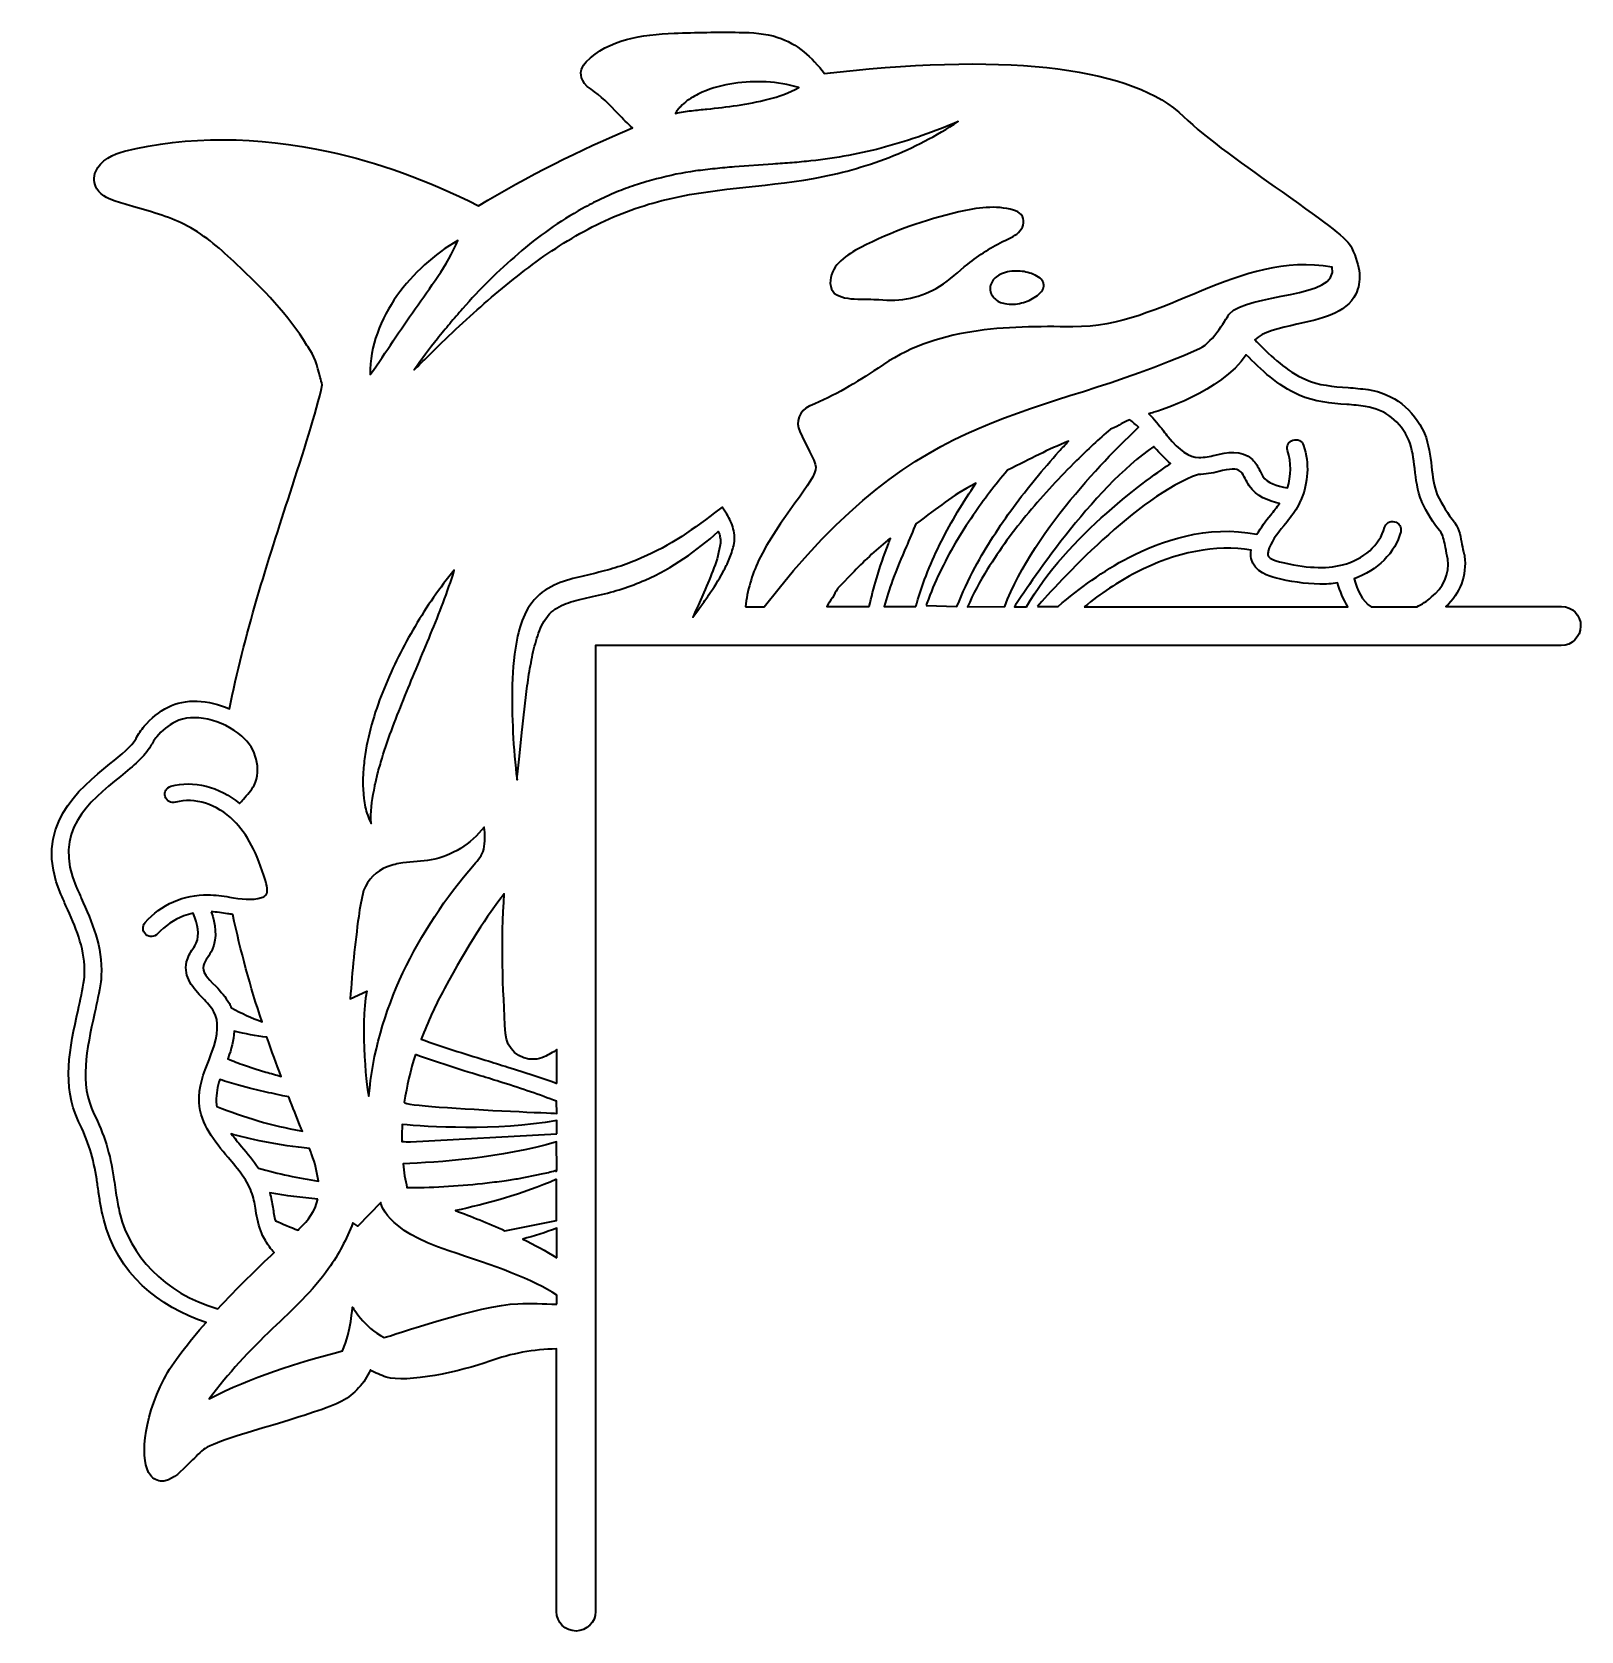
# Model space of a CAD drawing. Header units: millimetres. Extents: x 48 to 314, y 31 to 306.
import ezdxf

# ---------------------------------------------------------------- set-up
doc = ezdxf.new("R2010")
doc.units = ezdxf.units.MM
doc.header["$MEASUREMENT"] = 0
doc.layers.add('Layer 1', color=7, linetype='Continuous', lineweight=0)

msp = doc.modelspace()

# ---------------------------------------------------------------- linework, layer by layer
at = {"layer": 'Layer 1', "color": 18, "lineweight": 35, "true_color": 0x000000}
for points, knots in [([(310.27, 206.94), (310.27, 206.94), (290.44, 206.94), (290.44, 206.94), (292.84, 209.13), (294.04, 212.34), (293.65, 215.58), (293.65, 215.69), (293.62, 215.79), (293.58, 215.9), (293.41, 216.46), (293.3, 217.03), (293.19, 217.59), (292.98, 218.79), (292.77, 220.13), (291.96, 221.33), (291.96, 221.37), (291.92, 221.37), (291.92, 221.4), (290.76, 222.85), (289.77, 224.44), (288.96, 226.13), (288.36, 227.65), (288.15, 229.27), (287.97, 231), (287.76, 232.83), (287.51, 234.77), (286.77, 236.64), (286.77, 236.68), (286.77, 236.68), (286.74, 236.71), (284.83, 240.84), (281.52, 243.45), (277.11, 244.19), (277.11, 244.19), (277.07, 244.19), (277.07, 244.19), (275.91, 244.33), (274.78, 244.44), (273.65, 244.51), (271.07, 244.72), (268.61, 244.9), (266.38, 245.89), (263.03, 247.37), (260.6, 249.77), (258.06, 252.31), (257.92, 252.45), (257.77, 252.55), (257.67, 252.69), (258.94, 254.07), (261.94, 254.74), (264.87, 255.38), (268.99, 256.29), (273.3, 257.21), (274.96, 260.56), (276.01, 262.68), (275.8, 265.25), (274.28, 268.46), (273.54, 270.09), (270.4, 272.38), (262.33, 278.09), (256.19, 282.43), (249.24, 287.3), (245.43, 291.04), (236.89, 299.33), (216.32, 301.98), (185.91, 298.66), (185.21, 298.59), (184.54, 298.49), (183.83, 298.41), (181.65, 301.2), (179.14, 303.53), (175.79, 304.62), (173.64, 305.33), (171.45, 305.44), (169.19, 305.47), (165.49, 305.54), (161.75, 305.47), (158.04, 305.33), (152.47, 305.08), (146.79, 304.31), (142.95, 300.43), (142.56, 300.07), (142.28, 299.61), (142.13, 299.12), (141.96, 298.52), (141.78, 297), (143.76, 295.7), (145.42, 294.6), (146.93, 293.05), (148.48, 291.43), (149.22, 290.65), (150.04, 289.84), (150.85, 289.07), (141.75, 285.26), (132.89, 280.81), (124.46, 275.73), (115.64, 280.14), (107.14, 283.21), (98.67, 285.04), (86.5, 287.69), (74.4, 287.73), (63.71, 285.08), (61.84, 284.62), (59.55, 283.46), (58.77, 281.62), (58.35, 280.63), (58.42, 279.54), (58.98, 278.62), (59.8, 277.25), (61.42, 276.75), (62.27, 276.47), (63.29, 276.15), (64.31, 275.87), (65.33, 275.55), (68.62, 274.6), (71.75, 273.72), (74.51, 272.24), (77.68, 270.55), (80.29, 268.18), (82.94, 265.71), (87.38, 261.51), (91.9, 256.93), (95, 251.74), (95, 251.74), (95.14, 251.57), (95.14, 251.57), (96.27, 250.08), (96.8, 248.25), (97.3, 246.27), (97.4, 245.85), (97.54, 245.43), (97.65, 244.97), (96.63, 240.31), (94.33, 233.26), (92.11, 226.38), (88.44, 215.09), (84.1, 201.68), (81.74, 189.37), (78.1, 190.99), (74.12, 191.21), (71.19, 189.69), (69.64, 188.88), (68.26, 187.75), (67.1, 186.41), (66.57, 185.77), (66.11, 185.07), (65.69, 184.29), (64.98, 183.02), (63.15, 181.54), (61.21, 179.95), (55.88, 175.65), (47.84, 169.12), (52.78, 157.62), (53.06, 156.95), (53.38, 156.28), (53.66, 155.61), (55.28, 151.98), (56.83, 148.55), (56.87, 144.64), (56.87, 144.07), (56.83, 143.51), (56.8, 142.95), (56.51, 141.22), (56.13, 139.42), (55.74, 137.69), (54.33, 131.3), (52.88, 124.67), (55.84, 118.6), (57.4, 115.46), (58.46, 112.11), (58.95, 108.66), (58.98, 108.3), (59.06, 107.99), (59.09, 107.63), (59.16, 107.21), (59.2, 106.82), (59.27, 106.4), (59.3, 106.19), (59.34, 105.97), (59.37, 105.76), (59.48, 105.02), (59.62, 104.25), (59.76, 103.51), (59.87, 102.94), (60.01, 102.38), (60.15, 101.78), (62.44, 92.5), (69.64, 86.75), (77.72, 84.1), (74.68, 80.68), (72, 77.26), (70.49, 74.4), (66.75, 67.17), (66.36, 60.22), (68.16, 57.89), (68.62, 57.26), (69.36, 56.87), (70.17, 56.87), (70.34, 56.87), (70.52, 56.9), (70.7, 56.94), (72.18, 57.29), (73.38, 58.49), (74.86, 60.01), (75.56, 60.71), (76.38, 61.52), (77.26, 62.3), (78.35, 63.25), (84.88, 65.23), (89.18, 66.5), (94.16, 68.02), (98.85, 69.43), (101, 70.59), (103.19, 71.79), (104.88, 73.66), (105.9, 75.95), (106.75, 75.42), (107.67, 75.04), (108.62, 74.72), (112.08, 73.66), (121.43, 75.64), (126.4, 77.47), (130.07, 78.78), (133.91, 79.48), (137.83, 79.55), (137.83, 79.55), (137.83, 34.5), (137.83, 34.5), (137.83, 32.63), (139.35, 31.15), (141.18, 31.15), (143.05, 31.15), (144.53, 32.67), (144.53, 34.5), (144.53, 34.5), (144.53, 200.24), (144.53, 200.24), (144.53, 200.24), (310.2, 200.24), (310.2, 200.24), (312.07, 200.24), (313.55, 201.75), (313.55, 203.59), (313.62, 205.46), (312.14, 206.94), (310.27, 206.94)], [0, 0, 0, 0, 1, 1, 1, 2, 2, 2, 3, 3, 3, 4, 4, 4, 5, 5, 5, 6, 6, 6, 7, 7, 7, 8, 8, 8, 9, 9, 9, 10, 10, 10, 11, 11, 11, 12, 12, 12, 13, 13, 13, 14, 14, 14, 15, 15, 15, 16, 16, 16, 17, 17, 17, 18, 18, 18, 19, 19, 19, 20, 20, 20, 21, 21, 21, 22, 22, 22, 23, 23, 23, 24, 24, 24, 25, 25, 25, 26, 26, 26, 27, 27, 27, 28, 28, 28, 29, 29, 29, 30, 30, 30, 31, 31, 31, 32, 32, 32, 33, 33, 33, 34, 34, 34, 35, 35, 35, 36, 36, 36, 37, 37, 37, 38, 38, 38, 39, 39, 39, 40, 40, 40, 41, 41, 41, 42, 42, 42, 43, 43, 43, 44, 44, 44, 45, 45, 45, 46, 46, 46, 47, 47, 47, 48, 48, 48, 49, 49, 49, 50, 50, 50, 51, 51, 51, 52, 52, 52, 53, 53, 53, 54, 54, 54, 55, 55, 55, 56, 56, 56, 57, 57, 57, 58, 58, 58, 59, 59, 59, 60, 60, 60, 61, 61, 61, 62, 62, 62, 63, 63, 63, 64, 64, 64, 65, 65, 65, 66, 66, 66, 67, 67, 67, 68, 68, 68, 69, 69, 69, 70, 70, 70, 71, 71, 71, 72, 72, 72, 73, 73, 73, 74, 74, 74, 75, 75, 75, 76, 76, 76, 77, 77, 77, 78, 78, 78, 79, 79, 79, 80, 80, 80, 81, 81, 81, 82, 82, 82, 82]), ([(158.64, 292.21), (158.79, 292.38), (158.96, 292.59), (159.14, 292.77), (159.49, 293.12), (159.88, 293.44), (160.27, 293.76), (161.08, 294.32), (161.93, 294.82), (162.81, 295.2), (164.54, 295.95), (166.41, 296.47), (168.27, 296.72), (170.11, 297), (171.98, 297.07), (173.81, 296.97), (175.72, 296.9), (177.59, 296.55), (179.42, 296.02), (177.76, 295.13), (175.97, 294.43), (174.13, 294.01), (172.37, 293.55), (170.6, 293.19), (168.84, 292.95), (167.15, 292.7), (165.38, 292.49), (163.65, 292.31), (162.77, 292.24), (161.89, 292.14), (161.01, 292.03), (160.09, 291.92), (159.17, 291.78), (158.26, 291.57), (158.36, 291.78), (158.5, 291.99), (158.64, 292.21)], [0, 0, 0, 0, 1, 1, 1, 2, 2, 2, 3, 3, 3, 4, 4, 4, 5, 5, 5, 6, 6, 6, 7, 7, 7, 8, 8, 8, 9, 9, 9, 10, 10, 10, 11, 11, 11, 12, 12, 12, 12]), ([(131.23, 267.48), (134.66, 270.44), (138.36, 273.05), (142.31, 275.27), (143.33, 275.8), (144.32, 276.33), (145.34, 276.82), (145.34, 276.82), (146.9, 277.53), (146.9, 277.53), (147.43, 277.78), (147.92, 278.02), (148.48, 278.2), (149.54, 278.59), (150.6, 279.05), (151.73, 279.36), (151.73, 279.36), (153.35, 279.89), (153.35, 279.89), (153.92, 280.03), (154.45, 280.18), (155.01, 280.32), (157.2, 280.92), (159.42, 281.38), (161.68, 281.69), (162.81, 281.83), (163.9, 281.98), (165.03, 282.08), (166.16, 282.19), (167.25, 282.29), (168.38, 282.4), (168.38, 282.4), (174.98, 282.86), (174.98, 282.86), (176.07, 282.93), (177.17, 283.03), (178.26, 283.1), (179.35, 283.17), (180.45, 283.32), (181.5, 283.42), (185.84, 283.88), (190.11, 284.66), (194.31, 285.82), (198.54, 286.98), (202.71, 288.43), (206.76, 290.16), (203.02, 287.73), (199.04, 285.64), (194.91, 284.02), (190.71, 282.4), (186.37, 281.2), (181.93, 280.42), (173.07, 278.84), (164.18, 278.76), (155.93, 276.61), (151.8, 275.55), (147.78, 274.07), (143.97, 272.1), (140.16, 270.09), (136.49, 267.76), (133.07, 265.15), (129.58, 262.5), (126.22, 259.72), (123.01, 256.75), (121.36, 255.31), (119.8, 253.75), (118.18, 252.24), (118.18, 252.24), (117.58, 251.67), (117.58, 251.67), (117.58, 251.67), (116.98, 251.07), (116.98, 251.07), (116.98, 251.07), (115.82, 249.91), (115.82, 249.91), (115.01, 249.13), (114.23, 248.36), (113.42, 247.58), (114.72, 249.38), (116.03, 251.18), (117.4, 252.91), (118.11, 253.79), (118.82, 254.64), (119.52, 255.48), (120.23, 256.36), (120.97, 257.17), (121.71, 258.02), (124.64, 261.41), (127.85, 264.55), (131.23, 267.48)], [0, 0, 0, 0, 1, 1, 1, 2, 2, 2, 3, 3, 3, 4, 4, 4, 5, 5, 5, 6, 6, 6, 7, 7, 7, 8, 8, 8, 9, 9, 9, 10, 10, 10, 11, 11, 11, 12, 12, 12, 13, 13, 13, 14, 14, 14, 15, 15, 15, 16, 16, 16, 17, 17, 17, 18, 18, 18, 19, 19, 19, 20, 20, 20, 21, 21, 21, 22, 22, 22, 23, 23, 23, 24, 24, 24, 25, 25, 25, 26, 26, 26, 27, 27, 27, 28, 28, 28, 29, 29, 29, 30, 30, 30, 30]), ([(216.25, 274.96), (216.75, 274.85), (217.21, 274.6), (217.56, 274.21), (218.26, 273.4), (218.02, 272.17), (217.35, 271.39), (216.68, 270.62), (215.72, 270.19), (214.81, 269.77), (212.51, 268.68), (210.36, 267.3), (208.39, 265.71), (206.8, 264.44), (205.32, 263), (203.59, 261.9), (200.48, 259.93), (196.78, 259.26), (193.15, 259.61), (191.1, 259.82), (186.58, 259.26), (185.28, 260.99), (184.89, 261.55), (184.75, 262.22), (184.82, 262.93), (185.07, 265.61), (187.68, 267.34), (190.04, 268.57), (195.37, 271.29), (201.05, 273.33), (206.87, 274.67), (209.94, 275.38), (213.22, 275.87), (216.25, 274.96)], [0, 0, 0, 0, 1, 1, 1, 2, 2, 2, 3, 3, 3, 4, 4, 4, 5, 5, 5, 6, 6, 6, 7, 7, 7, 8, 8, 8, 9, 9, 9, 10, 10, 10, 11, 11, 11, 11]), ([(107.1, 253.86), (107.91, 256.12), (109.04, 258.27), (110.45, 260.24), (111.83, 262.18), (113.42, 263.98), (115.18, 265.57), (116.95, 267.19), (118.85, 268.61), (120.93, 269.77), (119.98, 267.62), (118.82, 265.54), (117.47, 263.6), (116.2, 261.69), (114.9, 259.86), (113.59, 258.02), (112.32, 256.19), (111.05, 254.39), (109.82, 252.52), (108.55, 250.68), (107.35, 248.74), (105.87, 246.77), (105.83, 249.2), (106.26, 251.6), (107.1, 253.86)], [0, 0, 0, 0, 1, 1, 1, 2, 2, 2, 3, 3, 3, 4, 4, 4, 5, 5, 5, 6, 6, 6, 7, 7, 7, 8, 8, 8, 8]), ([(170.25, 206.87), (170.57, 209.69), (171.34, 212.34), (172.51, 214.84), (175.79, 221.72), (182.6, 228.85), (182.32, 230.86), (182.14, 232.13), (180.62, 234.74), (179.56, 237), (178.82, 238.65), (179.53, 240.59), (181.19, 241.34), (181.26, 241.37), (181.29, 241.37), (181.36, 241.41), (185.49, 243.03), (189.27, 245.43), (193, 247.83), (202.88, 254.95), (214.88, 255.09), (226.45, 254.95), (242.25, 254.85), (254.71, 268.11), (270.9, 265.18), (272.24, 259.79), (256.43, 260.77), (253.29, 257.17), (252.98, 256.79), (250.51, 252.31), (248.28, 251.28), (219.36, 238.27), (200.94, 242.57), (173.46, 206.87), (173.46, 206.87), (170.25, 206.87), (170.25, 206.87)], [0, 0, 0, 0, 1, 1, 1, 2, 2, 2, 3, 3, 3, 4, 4, 4, 5, 5, 5, 6, 6, 6, 7, 7, 7, 8, 8, 8, 9, 9, 9, 10, 10, 10, 11, 11, 11, 12, 12, 12, 12]), ([(220.8, 263.28), (221.09, 263.07), (221.26, 262.78), (221.37, 262.47), (221.37, 262.43), (221.37, 262.43), (221.4, 262.4), (221.4, 262.33), (221.44, 262.26), (221.44, 262.22), (221.44, 262.15), (221.44, 262.08), (221.44, 262.01), (221.44, 261.97), (221.44, 261.94), (221.44, 261.94), (221.4, 261.58), (221.26, 261.27), (221.05, 261.02), (220.77, 260.67), (220.45, 260.39), (220.1, 260.14), (219.36, 259.64), (218.51, 259.26), (217.63, 259.04), (216.71, 258.8), (215.72, 258.76), (214.77, 258.94), (214.07, 259.04), (213.43, 259.36), (212.94, 259.86), (212.83, 259.96), (212.72, 260.1), (212.62, 260.24), (212.2, 260.84), (212.09, 261.66), (212.41, 262.33), (212.48, 262.47), (212.55, 262.64), (212.62, 262.78), (213.01, 263.35), (213.57, 263.81), (214.21, 264.05), (215.09, 264.41), (216.04, 264.58), (217.03, 264.51), (217.95, 264.48), (218.83, 264.3), (219.67, 263.95), (220.1, 263.77), (220.45, 263.56), (220.8, 263.28)], [0, 0, 0, 0, 1, 1, 1, 2, 2, 2, 3, 3, 3, 4, 4, 4, 5, 5, 5, 6, 6, 6, 7, 7, 7, 8, 8, 8, 9, 9, 9, 10, 10, 10, 11, 11, 11, 12, 12, 12, 13, 13, 13, 14, 14, 14, 15, 15, 15, 16, 16, 16, 17, 17, 17, 17]), ([(287.97, 208.6), (287.94, 208.56), (287.9, 208.56), (287.9, 208.53), (287.16, 207.86), (286.31, 207.33), (285.43, 206.9), (285.43, 206.9), (277.64, 206.9), (277.64, 206.9), (275.98, 207.89), (275.31, 209.73), (274.67, 211.7), (278.66, 213.11), (281.76, 216.18), (282.68, 219.78), (282.86, 220.56), (282.4, 221.33), (281.62, 221.51), (280.85, 221.69), (280.11, 221.23), (279.89, 220.49), (279.12, 217.52), (276.3, 215.02), (272.7, 214.1), (269.77, 213.36), (266.31, 213.54), (261.9, 214.63), (260.21, 215.05), (259.93, 215.55), (259.89, 215.76), (259.86, 215.97), (259.89, 216.22), (259.96, 216.43), (260.35, 218.02), (261.44, 219.36), (262.64, 220.8), (263.38, 221.69), (264.09, 222.6), (264.69, 223.56), (265.01, 224.05), (265.29, 224.58), (265.5, 225.14), (265.5, 225.18), (265.54, 225.18), (265.54, 225.21), (266.84, 228.18), (267.02, 231.49), (266.03, 234.6), (265.78, 235.34), (264.97, 235.76), (264.2, 235.51), (263.45, 235.27), (263.03, 234.49), (263.28, 233.72), (263.95, 231.63), (263.91, 229.38), (263.24, 227.29), (261.37, 227.65), (259.86, 228.11), (259.04, 229.27), (258.87, 229.55), (258.69, 229.87), (258.55, 230.19), (258.23, 230.93), (257.77, 231.6), (257.25, 232.16), (255.34, 233.96), (252.84, 233.4), (250.82, 232.94), (249.94, 232.69), (248.99, 232.55), (248.07, 232.52), (246.38, 232.55), (244.65, 233.72), (242.78, 236.08), (242.5, 236.4), (242.25, 236.75), (241.97, 237.1), (241.19, 238.12), (240.38, 239.11), (239.47, 240.03), (239.99, 240.17), (240.28, 240.24), (240.31, 240.28), (240.31, 240.28), (240.35, 240.28), (240.35, 240.28), (240.84, 240.42), (251.85, 243.7), (256.19, 250.15), (258.76, 247.54), (261.48, 244.9), (265.25, 243.24), (267.9, 242.04), (270.72, 241.83), (273.44, 241.62), (274.5, 241.55), (275.59, 241.44), (276.65, 241.3), (280.11, 240.7), (282.61, 238.72), (284.09, 235.48), (284.69, 233.96), (284.9, 232.34), (285.08, 230.61), (285.29, 228.78), (285.54, 226.84), (286.28, 224.97), (286.28, 224.93), (286.28, 224.93), (286.31, 224.9), (287.2, 223.03), (288.29, 221.26), (289.6, 219.64), (290.05, 218.93), (290.19, 218.02), (290.37, 217.06), (290.48, 216.39), (290.62, 215.76), (290.79, 215.09), (291.08, 212.58), (289.98, 210.08), (287.97, 208.6)], [0, 0, 0, 0, 1, 1, 1, 2, 2, 2, 3, 3, 3, 4, 4, 4, 5, 5, 5, 6, 6, 6, 7, 7, 7, 8, 8, 8, 9, 9, 9, 10, 10, 10, 11, 11, 11, 12, 12, 12, 13, 13, 13, 14, 14, 14, 15, 15, 15, 16, 16, 16, 17, 17, 17, 18, 18, 18, 19, 19, 19, 20, 20, 20, 21, 21, 21, 22, 22, 22, 23, 23, 23, 24, 24, 24, 25, 25, 25, 26, 26, 26, 27, 27, 27, 28, 28, 28, 29, 29, 29, 30, 30, 30, 31, 31, 31, 32, 32, 32, 33, 33, 33, 34, 34, 34, 35, 35, 35, 36, 36, 36, 37, 37, 37, 38, 38, 38, 39, 39, 39, 40, 40, 40, 41, 41, 41, 41]), ([(211.74, 213.29), (213.89, 216.71), (216.25, 219.99), (218.86, 223.1), (221.44, 226.2), (224.19, 229.16), (227.08, 232.02), (228.95, 233.86), (230.89, 235.66), (232.87, 237.38), (234.67, 238.02), (234.91, 238.58), (236.22, 239.01), (236.71, 238.62), (237.24, 238.16), (237.7, 237.7), (234.32, 234.56), (219.82, 220.56), (214.74, 206.94), (214.74, 206.94), (208.35, 206.9), (208.35, 206.9), (209.34, 209.09), (210.47, 211.24), (211.74, 213.29)], [0, 0, 0, 0, 1, 1, 1, 2, 2, 2, 3, 3, 3, 4, 4, 4, 5, 5, 5, 6, 6, 6, 7, 7, 7, 8, 8, 8, 8]), ([(201.26, 207.15), (201.29, 207.29), (201.33, 207.4), (201.4, 207.54), (202.04, 209.34), (202.78, 211.07), (203.59, 212.8), (205.25, 216.22), (207.15, 219.5), (209.3, 222.6), (211.14, 225.28), (213.11, 227.82), (215.19, 230.33), (219.43, 232.37), (222.04, 233.89), (225.67, 235.3), (225.14, 234.74), (224.58, 234.14), (224.05, 233.54), (221.3, 230.5), (218.69, 227.33), (216.25, 224.01), (213.82, 220.73), (211.6, 217.28), (209.66, 213.68), (208.49, 211.49), (207.47, 209.23), (206.55, 206.94), (206.55, 206.94), (201.26, 207.15), (201.26, 207.15)], [0, 0, 0, 0, 1, 1, 1, 2, 2, 2, 3, 3, 3, 4, 4, 4, 5, 5, 5, 6, 6, 6, 7, 7, 7, 8, 8, 8, 9, 9, 9, 10, 10, 10, 10]), ([(218.48, 206.87), (218.48, 206.87), (216.39, 206.87), (216.39, 206.87), (218.48, 210.11), (229.8, 227.29), (240.35, 234.42), (240.42, 234.35), (240.45, 234.28), (240.52, 234.21), (241.3, 233.22), (242.22, 232.3), (243.2, 231.49), (240.24, 229.52), (225.18, 219), (218.48, 206.87)], [0, 0, 0, 0, 1, 1, 1, 2, 2, 2, 3, 3, 3, 4, 4, 4, 5, 5, 5, 5]), ([(220.34, 206.94), (223.8, 210.86), (237.53, 225.99), (247.97, 229.62), (249.13, 229.62), (250.33, 229.8), (251.46, 230.12), (253.33, 230.54), (254.49, 230.79), (255.23, 230.08), (255.55, 229.73), (255.8, 229.34), (255.98, 228.92), (256.19, 228.49), (256.43, 228.07), (256.68, 227.65), (257.95, 225.81), (260, 225.07), (261.9, 224.65), (261.44, 223.98), (260.91, 223.34), (260.39, 222.67), (259.5, 221.65), (258.69, 220.52), (258.02, 219.36), (249.48, 221.05), (241.41, 218.16), (236.01, 215.37), (231.6, 213.08), (227.65, 210.11), (223.91, 206.97), (223.91, 206.97), (220.34, 206.94), (220.34, 206.94)], [0, 0, 0, 0, 1, 1, 1, 2, 2, 2, 3, 3, 3, 4, 4, 4, 5, 5, 5, 6, 6, 6, 7, 7, 7, 8, 8, 8, 9, 9, 9, 10, 10, 10, 11, 11, 11, 11]), ([(199.5, 206.97), (199.5, 206.97), (194.06, 206.97), (194.06, 206.97), (194.49, 208.46), (194.94, 209.97), (195.51, 211.46), (196.21, 213.43), (197.03, 215.34), (197.87, 217.28), (198.3, 218.23), (199.04, 220.17), (199.5, 221.12), (203.55, 224.08), (205.35, 225.74), (209.8, 228.11), (208.7, 226.48), (207.64, 224.86), (206.66, 223.2), (204.68, 219.92), (202.95, 216.46), (201.51, 212.9), (200.8, 211.14), (200.17, 209.3), (199.64, 207.47), (199.6, 207.29), (199.57, 207.15), (199.5, 206.97)], [0, 0, 0, 0, 1, 1, 1, 2, 2, 2, 3, 3, 3, 4, 4, 4, 5, 5, 5, 6, 6, 6, 7, 7, 7, 8, 8, 8, 9, 9, 9, 9]), ([(168.35, 218.16), (168.35, 218.16), (168.24, 217.45), (168.24, 217.45), (168.06, 216.64), (167.78, 215.83), (167.46, 215.05), (167.15, 214.31), (166.79, 213.61), (166.41, 212.9), (165.66, 211.53), (164.85, 210.19), (163.94, 208.92), (163.51, 208.28), (163.05, 207.64), (162.6, 207.01), (162.6, 207.01), (161.93, 206.06), (161.93, 206.06), (161.68, 205.74), (161.47, 205.42), (161.25, 205.11), (161.4, 205.46), (161.54, 205.85), (161.71, 206.2), (161.71, 206.2), (162.17, 207.26), (162.17, 207.26), (162.17, 207.26), (163.12, 209.37), (163.12, 209.37), (163.72, 210.78), (164.32, 212.2), (164.85, 213.61), (165.38, 214.95), (165.74, 216.36), (165.95, 217.81), (165.95, 217.81), (165.95, 218.26), (165.95, 218.26), (165.95, 218.4), (165.95, 218.55), (165.91, 218.72), (165.88, 219), (165.81, 219.29), (165.7, 219.57), (165.66, 219.64), (165.63, 219.75), (165.59, 219.82), (161.89, 216.5), (157.73, 213.54), (153.04, 211.49), (150.46, 210.36), (147.78, 209.51), (145.03, 208.88), (143.69, 208.56), (142.35, 208.28), (141.15, 207.96), (140.02, 207.72), (138.92, 207.29), (137.9, 206.69), (136.98, 206.13), (136.24, 205.35), (135.71, 204.43), (135.11, 203.38), (134.66, 202.25), (134.34, 201.08), (133.98, 199.85), (133.67, 198.58), (133.46, 197.31), (133.21, 196), (133, 194.7), (132.82, 193.36), (132.47, 190.71), (132.19, 188.03), (131.9, 185.31), (131.9, 185.31), (131.48, 181.26), (131.48, 181.26), (131.34, 179.92), (131.2, 178.54), (131.06, 177.2), (130.39, 182.63), (130.14, 188.07), (130.25, 193.53), (130.28, 196.32), (130.6, 199.11), (131.16, 201.86), (131.48, 203.34), (131.97, 204.75), (132.64, 206.09), (133.39, 207.57), (134.51, 208.81), (135.89, 209.76), (137.2, 210.57), (138.64, 211.21), (140.12, 211.6), (141.5, 211.98), (142.84, 212.27), (144.11, 212.58), (145.42, 212.9), (146.65, 213.22), (147.92, 213.61), (149.15, 213.99), (150.39, 214.42), (151.55, 214.91), (156.35, 216.85), (160.76, 219.75), (164.96, 223.03), (164.96, 223.03), (166.23, 224.01), (166.23, 224.01), (166.23, 224.01), (167.04, 222.78), (167.04, 222.78), (167.53, 222), (167.92, 221.19), (168.17, 220.27), (168.27, 219.82), (168.35, 219.32), (168.38, 218.86), (168.38, 218.62), (168.38, 218.4), (168.35, 218.16)], [0, 0, 0, 0, 1, 1, 1, 2, 2, 2, 3, 3, 3, 4, 4, 4, 5, 5, 5, 6, 6, 6, 7, 7, 7, 8, 8, 8, 9, 9, 9, 10, 10, 10, 11, 11, 11, 12, 12, 12, 13, 13, 13, 14, 14, 14, 15, 15, 15, 16, 16, 16, 17, 17, 17, 18, 18, 18, 19, 19, 19, 20, 20, 20, 21, 21, 21, 22, 22, 22, 23, 23, 23, 24, 24, 24, 25, 25, 25, 26, 26, 26, 27, 27, 27, 28, 28, 28, 29, 29, 29, 30, 30, 30, 31, 31, 31, 32, 32, 32, 33, 33, 33, 34, 34, 34, 35, 35, 35, 36, 36, 36, 37, 37, 37, 38, 38, 38, 39, 39, 39, 40, 40, 40, 41, 41, 41, 41]), ([(191.49, 206.97), (191.49, 206.97), (184.19, 206.97), (184.19, 206.97), (184.86, 207.93), (185.49, 208.95), (186.05, 210.01), (186.05, 210.01), (186.13, 210.08), (186.13, 210.08), (186.13, 210.08), (188.88, 212.97), (188.88, 212.97), (190.82, 215.02), (192.93, 216.89), (195.12, 218.65), (195.02, 218.33), (194.87, 218.02), (194.77, 217.7), (194.03, 215.72), (193.32, 213.75), (192.72, 211.7), (192.26, 210.15), (191.84, 208.56), (191.49, 206.97)], [0, 0, 0, 0, 1, 1, 1, 2, 2, 2, 3, 3, 3, 4, 4, 4, 5, 5, 5, 6, 6, 6, 7, 7, 7, 8, 8, 8, 8]), ([(228.39, 206.9), (231.18, 209.16), (234.14, 211.14), (237.28, 212.8), (244.09, 216.32), (251.04, 217.66), (257, 216.61), (256.93, 216.15), (256.93, 215.65), (257.03, 215.19), (257.56, 212.8), (260.28, 212.13), (261.16, 211.88), (263.67, 211.21), (266.24, 210.86), (268.82, 210.78), (269.84, 210.78), (270.86, 210.86), (271.85, 211), (272.27, 209.55), (272.84, 208.21), (273.61, 206.9), (273.61, 206.9), (228.39, 206.9), (228.39, 206.9)], [0, 0, 0, 0, 1, 1, 1, 2, 2, 2, 3, 3, 3, 4, 4, 4, 5, 5, 5, 6, 6, 6, 7, 7, 7, 8, 8, 8, 8]), ([(104.63, 177.06), (104.63, 177.06), (104.67, 178.58), (104.67, 178.58), (104.7, 179.07), (104.74, 179.56), (104.81, 180.09), (104.88, 180.59), (104.92, 181.08), (104.99, 181.57), (105.66, 185.49), (106.75, 189.34), (108.3, 193), (109.78, 196.64), (111.55, 200.17), (113.56, 203.55), (115.53, 206.94), (117.79, 210.15), (120.3, 213.18), (119.73, 211.28), (119.06, 209.44), (118.39, 207.61), (117.69, 205.78), (116.98, 203.98), (116.24, 202.21), (114.76, 198.65), (113.28, 195.12), (111.83, 191.59), (110.42, 188.07), (109.01, 184.54), (107.91, 180.94), (107.67, 180.02), (107.35, 179.14), (107.14, 178.22), (107.14, 178.22), (106.82, 176.85), (106.82, 176.85), (106.75, 176.6), (106.68, 176.39), (106.64, 176.14), (106.64, 176.14), (106.54, 175.44), (106.54, 175.44), (106.12, 173.57), (105.94, 171.66), (106.01, 169.72), (105.59, 170.64), (105.23, 171.59), (105.02, 172.54), (104.92, 173.04), (104.81, 173.53), (104.77, 174.03), (104.77, 174.03), (104.67, 175.54), (104.67, 175.54), (104.67, 175.54), (104.63, 176.32), (104.63, 176.32), (104.63, 176.57), (104.63, 176.81), (104.63, 177.06)], [0, 0, 0, 0, 1, 1, 1, 2, 2, 2, 3, 3, 3, 4, 4, 4, 5, 5, 5, 6, 6, 6, 7, 7, 7, 8, 8, 8, 9, 9, 9, 10, 10, 10, 11, 11, 11, 12, 12, 12, 13, 13, 13, 14, 14, 14, 15, 15, 15, 16, 16, 16, 17, 17, 17, 18, 18, 18, 19, 19, 19, 20, 20, 20, 20]), ([(62.97, 102.55), (62.72, 103.54), (62.55, 104.49), (62.37, 105.48), (62.16, 106.64), (62.02, 107.84), (61.84, 109.08), (61.31, 112.85), (60.18, 116.52), (58.46, 119.91), (55.92, 125.09), (57.22, 130.95), (58.56, 137.12), (58.95, 138.92), (59.37, 140.76), (59.65, 142.56), (59.65, 142.59), (59.65, 142.63), (59.65, 142.63), (59.69, 142.98), (59.73, 143.3), (59.73, 143.65), (59.97, 148.63), (58.1, 152.82), (56.3, 156.88), (56.02, 157.55), (55.7, 158.19), (55.42, 158.86), (51.33, 168.35), (57.54, 173.36), (63.01, 177.8), (65.26, 179.63), (67.2, 181.22), (68.19, 182.99), (68.51, 183.55), (68.86, 184.11), (69.25, 184.61), (70.13, 185.67), (71.23, 186.55), (72.46, 187.18), (75.46, 188.7), (80.47, 187.61), (83.86, 184.68), (86.36, 182.53), (87.21, 179.14), (85.97, 176.25), (85.41, 175.4), (84.81, 174.63), (84.1, 173.88), (83.89, 173.64), (83.68, 173.39), (83.47, 173.14), (80.01, 176.04), (75.49, 177.2), (71.68, 176.11), (70.91, 175.9), (70.49, 175.12), (70.7, 174.34), (70.91, 173.57), (71.68, 173.14), (72.46, 173.36), (72.46, 173.36), (72.5, 173.36), (72.5, 173.36), (75.71, 174.27), (79.59, 173.04), (82.44, 170.22), (84.77, 167.89), (86.5, 164.64), (87.88, 159.91), (88.27, 158.61), (88.3, 157.66), (87.91, 157.34), (87.7, 157.2), (87.49, 157.06), (87.24, 157.02), (85.55, 156.49), (83.68, 156.77), (81.7, 157.09), (80.5, 157.3), (79.27, 157.44), (78.03, 157.48), (73.91, 157.55), (69.96, 155.82), (67.24, 152.72), (66.71, 152.12), (66.78, 151.2), (67.38, 150.67), (67.98, 150.18), (68.86, 150.21), (69.39, 150.78), (70.63, 152.15), (72.18, 153.21), (73.91, 153.85), (74.44, 154.02), (74.97, 154.2), (75.49, 154.31), (76.24, 152.36), (76.66, 150.64), (76.02, 149.19), (75.85, 148.87), (75.67, 148.52), (75.46, 148.24), (74.97, 147.57), (74.61, 146.79), (74.37, 145.98), (73.77, 143.3), (75.56, 141.43), (77.15, 139.74), (77.89, 139.03), (78.53, 138.25), (79.06, 137.41), (79.94, 135.82), (79.83, 133.53), (78.7, 130.49), (78.53, 130.07), (78.39, 129.65), (78.21, 129.19), (77.29, 126.86), (76.38, 124.5), (76.52, 121.85), (76.76, 118), (79.16, 115.18), (81.49, 112.4), (83.22, 110.35), (84.88, 108.41), (85.62, 106.15), (85.9, 105.23), (86.11, 104.28), (86.25, 103.33), (86.43, 101.95), (86.78, 100.61), (87.28, 99.34), (87.45, 98.92), (87.67, 98.53), (87.88, 98.14), (87.88, 98.14), (87.91, 98.07), (87.91, 98.07), (88.34, 97.37), (88.83, 96.7), (89.39, 96.1), (86.61, 93.45), (83.08, 90.03), (79.73, 86.43), (70.38, 89.11), (64.59, 95.96), (62.97, 102.55)], [0, 0, 0, 0, 1, 1, 1, 2, 2, 2, 3, 3, 3, 4, 4, 4, 5, 5, 5, 6, 6, 6, 7, 7, 7, 8, 8, 8, 9, 9, 9, 10, 10, 10, 11, 11, 11, 12, 12, 12, 13, 13, 13, 14, 14, 14, 15, 15, 15, 16, 16, 16, 17, 17, 17, 18, 18, 18, 19, 19, 19, 20, 20, 20, 21, 21, 21, 22, 22, 22, 23, 23, 23, 24, 24, 24, 25, 25, 25, 26, 26, 26, 27, 27, 27, 28, 28, 28, 29, 29, 29, 30, 30, 30, 31, 31, 31, 32, 32, 32, 33, 33, 33, 34, 34, 34, 35, 35, 35, 36, 36, 36, 37, 37, 37, 38, 38, 38, 39, 39, 39, 40, 40, 40, 41, 41, 41, 42, 42, 42, 43, 43, 43, 44, 44, 44, 45, 45, 45, 46, 46, 46, 47, 47, 47, 48, 48, 48, 49, 49, 49, 49]), ([(103.89, 153.78), (104.07, 155.29), (104.35, 156.77), (104.74, 158.22), (105.45, 160.09), (106.93, 161.57), (108.8, 162.31), (109.68, 162.6), (110.56, 162.81), (111.48, 162.98), (113.1, 163.16), (114.72, 163.16), (116.31, 163.48), (119.94, 164.15), (123.15, 166.16), (125.41, 169.09), (125.59, 167.85), (125.59, 166.55), (125.34, 165.31), (125.09, 164.29), (124.39, 163.44), (123.68, 162.67), (114.02, 151.45), (106.82, 137.55), (105.66, 122.91), (105.34, 122.98), (104.1, 135.08), (105.27, 140.93), (105.27, 140.93), (102.45, 139.66), (102.45, 139.66), (102.76, 144.36), (103.26, 149.08), (103.89, 153.78)], [0, 0, 0, 0, 1, 1, 1, 2, 2, 2, 3, 3, 3, 4, 4, 4, 5, 5, 5, 6, 6, 6, 7, 7, 7, 8, 8, 8, 9, 9, 9, 10, 10, 10, 11, 11, 11, 11]), ([(137.9, 125.13), (135.25, 126.08), (132.47, 127), (129.5, 127.92), (128.2, 128.31), (126.93, 128.73), (125.62, 129.12), (121.96, 130.25), (118.25, 131.37), (114.62, 132.72), (115.75, 135.68), (117.05, 138.57), (118.6, 141.39), (122.66, 148.91), (125.94, 153.95), (128.87, 157.66), (128.27, 149.54), (128.62, 141.43), (129.08, 133.67), (129.22, 131.09), (131.45, 129.12), (134.06, 129.26), (134.62, 129.29), (135.18, 129.43), (135.71, 129.68), (136.45, 130.03), (137.2, 130.42), (137.9, 130.92), (137.9, 130.92), (137.9, 125.13), (137.9, 125.13), (137.9, 125.13), (137.9, 125.13), (137.9, 125.13)], [0, 0, 0, 0, 1, 1, 1, 2, 2, 2, 3, 3, 3, 4, 4, 4, 5, 5, 5, 6, 6, 6, 7, 7, 7, 8, 8, 8, 9, 9, 9, 10, 10, 10, 11, 11, 11, 11]), ([(78.6, 154.55), (79.52, 154.52), (80.43, 154.38), (81.42, 154.23), (81.7, 154.2), (82.02, 154.16), (82.3, 154.09), (83.61, 147.85), (85.3, 141.71), (87.31, 135.68), (85.51, 136.38), (83.78, 137.16), (82.06, 138.08), (81.95, 138.32), (81.81, 138.61), (81.7, 138.85), (81.03, 139.91), (80.26, 140.9), (79.37, 141.78), (77.86, 143.26), (76.98, 144.25), (77.26, 145.34), (77.4, 145.84), (77.65, 146.3), (77.96, 146.68), (78.25, 147.11), (78.49, 147.57), (78.74, 148.03), (79.73, 150.21), (79.27, 152.54), (78.6, 154.55)], [0, 0, 0, 0, 1, 1, 1, 2, 2, 2, 3, 3, 3, 4, 4, 4, 5, 5, 5, 6, 6, 6, 7, 7, 7, 8, 8, 8, 9, 9, 9, 10, 10, 10, 10]), ([(87.95, 127.07), (87.95, 127.07), (86.11, 127.63), (86.11, 127.63), (86.11, 127.63), (84.31, 128.23), (84.31, 128.23), (83.29, 128.59), (82.3, 128.98), (81.42, 129.36), (81.46, 129.4), (81.46, 129.47), (81.49, 129.5), (82.06, 130.99), (82.41, 132.5), (82.55, 134.06), (84.38, 133.63), (86.25, 133.28), (88.16, 133.03), (88.97, 130.67), (89.78, 128.45), (90.59, 126.33), (89.71, 126.58), (88.83, 126.82), (87.95, 127.07)], [0, 0, 0, 0, 1, 1, 1, 2, 2, 2, 3, 3, 3, 4, 4, 4, 5, 5, 5, 6, 6, 6, 7, 7, 7, 8, 8, 8, 8]), ([(113.63, 130.07), (117.3, 128.73), (121.04, 127.56), (124.74, 126.44), (126.05, 126.05), (127.32, 125.66), (128.62, 125.24), (131.9, 124.21), (134.97, 123.15), (137.83, 122.06), (137.83, 122.06), (137.87, 119.98), (137.87, 119.98), (136.42, 120.05), (124.95, 120.51), (117.72, 121.07), (114.23, 121.32), (111.69, 121.6), (111.72, 121.88), (112.15, 124.67), (112.78, 127.39), (113.63, 130.07)], [0, 0, 0, 0, 1, 1, 1, 2, 2, 2, 3, 3, 3, 4, 4, 4, 5, 5, 5, 6, 6, 6, 7, 7, 7, 7]), ([(91.9, 122.8), (92.6, 120.97), (93.27, 119.31), (93.87, 117.79), (93.98, 117.51), (94.09, 117.23), (94.23, 116.95), (94.16, 116.95), (94.05, 116.98), (93.98, 116.98), (89.04, 117.86), (84.21, 119.27), (79.55, 121.18), (79.48, 121.46), (79.45, 121.74), (79.45, 122.03), (79.45, 123.33), (79.62, 124.6), (80.08, 125.8), (81.17, 125.38), (82.23, 125.09), (83.26, 124.81), (83.26, 124.81), (85.16, 124.32), (85.16, 124.32), (85.16, 124.32), (87.07, 123.86), (87.07, 123.86), (88.34, 123.54), (89.61, 123.3), (90.88, 123.01), (90.88, 123.01), (91.9, 122.8), (91.9, 122.8)], [0, 0, 0, 0, 1, 1, 1, 2, 2, 2, 3, 3, 3, 4, 4, 4, 5, 5, 5, 6, 6, 6, 7, 7, 7, 8, 8, 8, 9, 9, 9, 10, 10, 10, 11, 11, 11, 11]), ([(137.87, 116.45), (137.87, 116.45), (112.78, 115.08), (112.78, 115.08), (112.29, 115.11), (111.8, 115.11), (111.3, 115.15), (111.27, 116.13), (111.3, 117.09), (111.37, 118.07), (115.5, 117.69), (127.46, 116.88), (137.87, 118.75), (137.87, 118.75), (137.87, 116.45), (137.87, 116.45)], [0, 0, 0, 0, 1, 1, 1, 2, 2, 2, 3, 3, 3, 4, 4, 4, 5, 5, 5, 5]), ([(95.85, 112.89), (96.41, 111.41), (96.77, 109.89), (96.98, 108.34), (93.52, 108.87), (90.1, 109.61), (86.71, 110.56), (85.83, 111.87), (84.84, 113.1), (83.78, 114.3), (83.19, 115.04), (82.59, 115.75), (82.02, 116.45), (83.29, 116.1), (84.56, 115.78), (85.83, 115.5), (88.41, 114.93), (90.98, 114.48), (93.59, 114.16), (94.23, 114.09), (94.83, 114.02), (95.46, 113.95), (95.6, 113.56), (95.74, 113.21), (95.85, 112.89)], [0, 0, 0, 0, 1, 1, 1, 2, 2, 2, 3, 3, 3, 4, 4, 4, 5, 5, 5, 6, 6, 6, 7, 7, 7, 8, 8, 8, 8]), ([(135.57, 109.64), (135.57, 109.64), (131.16, 108.76), (131.16, 108.76), (131.09, 108.76), (131.02, 108.73), (130.92, 108.73), (130.92, 108.73), (129.26, 108.48), (129.26, 108.48), (128.16, 108.3), (127.04, 108.2), (125.94, 108.06), (121.53, 107.53), (117.09, 107.28), (112.64, 107.24), (112.64, 107.24), (112.18, 107.24), (112.18, 107.24), (111.87, 108.59), (111.65, 109.96), (111.51, 111.34), (117.44, 111.55), (128.34, 112.32), (137.83, 115.08), (137.83, 115.08), (137.87, 110.24), (137.87, 110.24), (137.09, 110), (136.35, 109.82), (135.57, 109.64)], [0, 0, 0, 0, 1, 1, 1, 2, 2, 2, 3, 3, 3, 4, 4, 4, 5, 5, 5, 6, 6, 6, 7, 7, 7, 8, 8, 8, 9, 9, 9, 10, 10, 10, 10]), ([(137.69, 110.07), (137.72, 110.07), (137.79, 110.1), (137.83, 110.1), (137.83, 110.1), (137.83, 110.07), (137.83, 110.07), (137.83, 110.07), (137.69, 110.07), (137.69, 110.07)], [0, 0, 0, 0, 1, 1, 1, 2, 2, 2, 3, 3, 3, 3]), ([(137.83, 108.66), (137.83, 108.66), (137.83, 101.6), (137.83, 101.6), (137.83, 101.6), (128.98, 99.84), (128.98, 99.84), (126.08, 101.14), (123.19, 102.31), (120.51, 103.29), (125.59, 104.39), (132.04, 106.12), (137.83, 108.66)], [0, 0, 0, 0, 1, 1, 1, 2, 2, 2, 3, 3, 3, 4, 4, 4, 4]), ([(137.87, 87.21), (135.64, 87.35), (133.42, 87.38), (131.2, 87.31), (124.6, 87.1), (109.47, 81.81), (108.27, 81.49), (104.74, 83.33), (102.83, 86.75), (102.83, 86.75), (102.83, 86.75), (102.59, 82.62), (101.14, 79.23), (93.31, 77.22), (85.48, 74.72), (78.25, 71.01), (81.46, 75.32), (85.16, 79.23), (89.11, 83.04), (92.53, 86.32), (95.99, 89.43), (98.74, 93.35), (100.44, 95.78), (101.81, 98.39), (102.91, 101.18), (102.91, 101.18), (103.72, 100.65), (103.72, 100.65), (103.72, 100.65), (107.67, 104.7), (107.67, 104.7), (107.67, 104.7), (108.23, 99.98), (119.38, 96.38), (127.07, 93.87), (133.95, 91.44), (137.87, 88.79), (137.87, 88.79), (137.87, 87.21), (137.87, 87.21), (137.87, 87.21), (137.87, 87.21), (137.87, 87.21)], [0, 0, 0, 0, 1, 1, 1, 2, 2, 2, 3, 3, 3, 4, 4, 4, 5, 5, 5, 6, 6, 6, 7, 7, 7, 8, 8, 8, 9, 9, 9, 10, 10, 10, 11, 11, 11, 12, 12, 12, 13, 13, 13, 14, 14, 14, 14]), ([(96.87, 105.27), (96.45, 103.12), (95.21, 101.67), (93.8, 100.26), (93.7, 100.15), (93.59, 100.05), (93.49, 99.94), (92.18, 100.44), (90.88, 100.97), (89.61, 101.56), (89.39, 102.27), (89.29, 103.05), (89.15, 103.86), (89.01, 104.67), (88.86, 105.48), (88.65, 106.33), (91.4, 105.83), (94.16, 105.52), (96.87, 105.27)], [0, 0, 0, 0, 1, 1, 1, 2, 2, 2, 3, 3, 3, 4, 4, 4, 5, 5, 5, 6, 6, 6, 6]), ([(137.87, 95.21), (136, 96.38), (134.02, 97.44), (132.04, 98.39), (133.95, 98.92), (135.96, 99.55), (137.87, 100.29), (137.87, 100.29), (137.87, 95.21), (137.87, 95.21)], [0, 0, 0, 0, 1, 1, 1, 2, 2, 2, 3, 3, 3, 3])]:
    msp.add_open_spline(points, degree=3, knots=knots, dxfattribs=at)

doc.saveas('drawing.dxf')
